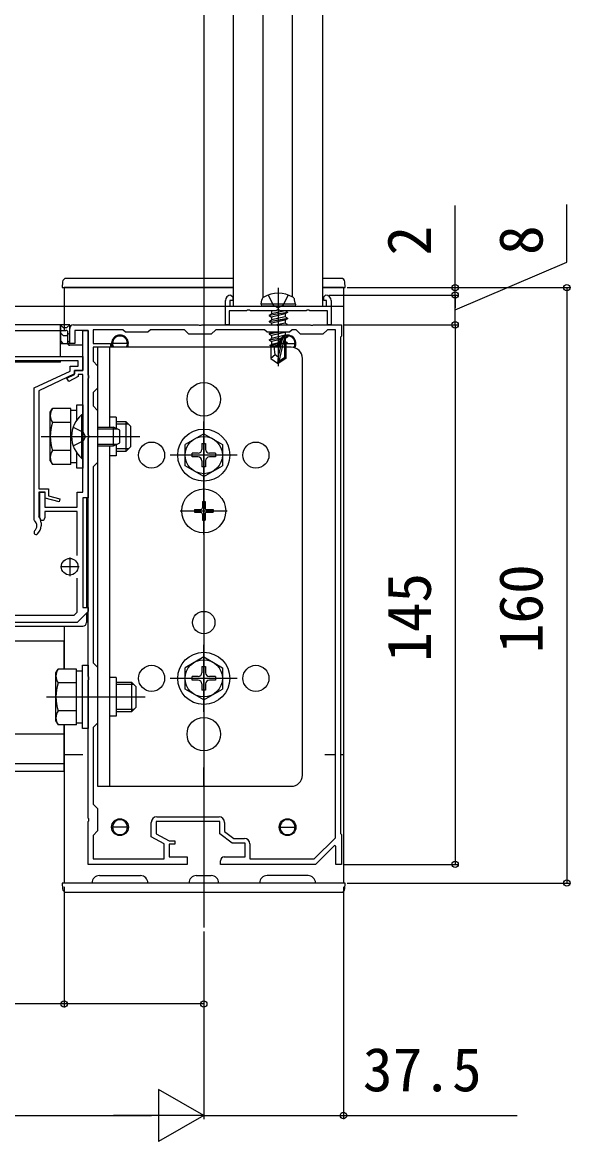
# Model space of a CAD drawing. Units: millimetres, scale not verified. Extents: x -700 to 700, y -1044 to 1038.
# Drawn here: x 308.5 to 455.7, y 52.6 to 353.4 of the extents above; entities that cross this region are included whole.
import ezdxf
from ezdxf.enums import TextEntityAlignment as Align

# ---------------------------------------------------------------- set-up
doc = ezdxf.new("R2010")
doc.units = ezdxf.units.MM
doc.header["$LTSCALE"] = 6
for name, color, linetype in [('0-2_YKK_11', 7, 'Continuous'), ('0-4_YKK_12', 2, 'Continuous'), ('0-5_YKK_13', 4, 'Continuous'), ('0-6_YKK_D', 6, 'Continuous')]:
    doc.layers.add(name, color=color, linetype=linetype)
doc.styles.add('ＭＳ ゴシック', font='')
doc.styles.get('ＭＳ ゴシック').set_extended_font_data('MS Gothic')

msp = doc.modelspace()

# ---------------------------------------------------------------- linework, layer by layer
at = {"layer": '0-2_YKK_11'}
for p, q in [((313.5, 218.903), (313.5, 218.103)), ((321.2, 209.603), (321.2, 204.603)), ((323.7, 207.103), (318.7, 207.103)), ((344.6, 139.903), (361.3, 139.903))]:
    msp.add_line(p, q, dxfattribs=at)
for points in [[(364.2, 277.103), (377.2, 277.103), (390.2, 277.103), (390.2, 278.603), (389.4, 278.603), (389.4, 279.603), (389.9, 280.103)], [(364.5, 280.103), (365, 279.603), (365, 278.603), (364.2, 278.603), (364.2, 277.103)], [(391.4, 278.603), (391.4, 272.103), (390.4, 272.103), (390.4, 275.903), (385.72, 275.903), (385.46, 276.053), (384.94, 276.053), (384.68, 275.903), (377.72, 275.903), (377.46, 276.053), (377.2, 276.203), (376.94, 276.053), (376.68, 275.903), (369.72, 275.903), (369.46, 276.053), (368.94, 276.053), (368.68, 275.903), (364, 275.903), (364, 272.103), (363, 272.103), (363, 278.603)], [(362.7, 129.103), (368.3, 129.103), (368.3, 132.803), (364.8, 132.803), (361.5, 135.303), (361.5, 138.603), (344.4, 138.603), (344.4, 135.303), (347.9, 133.403), (349.4, 133.403), (349.4, 132.503), (347.9, 132.503), (347.9, 129.103), (352.7, 129.103), (352.7, 127.103), (326.2, 127.103), (326.2, 138.645), (326.32, 138.828), (326.32, 139.378), (326.2, 139.561), (326.2, 176.645), (326.32, 176.828), (326.32, 177.378), (326.2, 177.561), (326.2, 241.645), (326.32, 241.828), (326.32, 242.378), (326.2, 242.561), (326.2, 257.645), (326.32, 257.828), (326.32, 258.378), (326.2, 258.561), (326.2, 270.603), (322.6, 270.603), (322.6, 267.103), (321.2, 267.103), (321.2, 271.103)], [(322.2, 272.103), (355.742, 272.103), (355.925, 271.983), (356.475, 271.983), (356.658, 272.103), (376.742, 272.103), (376.925, 271.983), (377.475, 271.983), (377.658, 272.103), (385.742, 272.103), (385.925, 271.983), (386.475, 271.983), (386.658, 272.103), (394.2, 272.103), (394.2, 269.103), (393.9, 268.803)], [(392.6, 134.245), (392.6, 270.803), (390.4, 270.803), (389.2, 269.603), (383.2, 269.603), (382, 270.803), (380.9, 270.803), (380.2, 270.103), (374.2, 270.103), (373.5, 270.803), (360.4, 270.803), (359.2, 269.603), (353.2, 269.603), (352, 270.803), (342.9, 270.803), (342.2, 270.103), (336.2, 270.103), (335.5, 270.803), (327.5, 270.803), (327.5, 267.103), (332.2, 267.103), (332.2, 266.103), (327.5, 266.103), (327.5, 262.303), (328.7, 261.103), (328.7, 255.103), (327.5, 253.903), (327.5, 250.303), (328.7, 249.103), (328.7, 235.103), (327.5, 233.903), (327.5, 181.303), (328.7, 180.103), (328.7, 165.103), (327.5, 163.903), (327.5, 143.303), (328.7, 142.103), (328.7, 136.103), (327.5, 134.903), (327.5, 128.603)], [(313.2, 220.253), (313.2, 227.103), (314.5, 227.103), (314.5, 223.103), (323.2, 223.103), (323.2, 227.103), (324.7, 227.103), (324.7, 241.645), (324.82, 241.828), (324.82, 242.378), (324.7, 242.561), (324.7, 258.803), (323.5, 258.803), (323.5, 258.196), (320.931, 256.859), (320.469, 257.746), (322.5, 258.803), (322.5, 259.803), (324.7, 259.803), (324.7, 270.603), (326.2, 270.603), (326.2, 225.603), (324.7, 225.603), (324.7, 196.103), (326.2, 196.103), (326.2, 195.103), (323.2, 192.103), (271.2, 192.103)], [(393.9, 268.803), (393.9, 135.403), (394.2, 135.103), (394.2, 127.103), (392.7, 127.103), (392.7, 132.002), (392.332, 132.157), (387.2, 127.103), (361.7, 127.103), (361.7, 128.103)], [(311.795, 219.493), (311.7, 219.712), (311.7, 255.166), (321.3, 259.666), (321.3, 261.003), (323.5, 261.003), (323.5, 262.403), (285.6, 262.403), (285.6, 261.003), (287.7, 261.003), (287.7, 260.103), (284.7, 260.103), (284.7, 262.603)], [(285.7, 263.603), (324.7, 263.603), (324.7, 259.803), (322.5, 259.803), (322.5, 258.903), (312.9, 254.403), (312.9, 228.003), (315.5, 228.003), (315.5, 226.196), (318.565, 225.388), (318.335, 224.518), (314.6, 225.503), (314.6, 227.103), (312.9, 227.103), (312.9, 220.8), (312.955, 220.628)], [(323.2, 210.162), (323.2, 221.903), (314.5, 221.903), (314.5, 220.253)], [(272.4, 203.704), (272.4, 194.103), (322.372, 194.103), (323.2, 194.931), (323.2, 204.043)], [(327.5, 128.603), (346.6, 128.603), (346.6, 132.629), (343.1, 134.529), (343.1, 138.403)], [(362.8, 138.403), (362.8, 135.949), (365.237, 134.103), (368.1, 134.103)], [(369.6, 132.603), (369.6, 128.603), (386.87, 128.603), (392.6, 134.245)]]:
    msp.add_lwpolyline(points, dxfattribs=at)
for centre, radius, start, end in [((364.5, 278.603), 1.5, 90.00001, 179.99999), ((389.9, 278.603), 1.5, 0.00001, 89.99999), ((322.2, 271.103), 1, 90.00001, 179.99999), ((310.5, 218.903), 3, 0, 35.09682), ((313.85, 220.253), 0.65, 180.00001, 269.99999), ((313.85, 220.253), 0.65, 270.00001, 359.99999), ((312.17, 216.31), 0.55, 132.9729, 210.00003), ((310.5, 218.103), 1.9, 312.97288, 47.0141), ((310.5, 218.103), 3, 312.97287, 359.99999), ((312.17, 216.31), 0.55, 209.99999, 312.97288), ((344.6, 138.403), 1.5, 90.00001, 179.99999), ((361.3, 138.403), 1.5, 0.00001, 89.99999), ((368.1, 132.603), 1.5, 0.00001, 89.99999), ((362.7, 128.103), 1, 90.00001, 179.99999)]:
    msp.add_arc(centre, radius, start, end, dxfattribs=at)
at = {"layer": '0-4_YKK_12'}
for p, q in [((357.2, 714.103), (357.2, 110.103)), ((365.2, 277.103), (365.2, 627.103)), ((389.2, 277.103), (389.2, 627.103)), ((373.165, 279.47), (373.165, 624.736)), ((381.035, 279.603), (381.035, 624.602)), ((319.7, 282.103), (319.7, 270.603)), ((365.2, 282.103), (319.7, 282.103)), ((394.7, 282.103), (389.2, 282.103)), ((394.7, 282.103), (394.7, 122.103)), ((-690.694, 277.103), (394.7, 277.103)), ((365.2, 277.103), (389.2, 277.103)), ((318.7, 272.103), (27.2, 272.103)), ((318.7, 263.603), (318.7, 272.103)), ((318.7, 262.103), (285.6, 262.103)), ((318.7, 262.103), (318.7, 262.403)), ((319.7, 191.103), (319.7, 179.608)), ((319.7, 187.103), (119.7, 187.103)), ((319.7, 179.608), (319.7, 187.103)), ((319.7, 152.103), (319.7, 164.597)), ((319.7, 164.597), (319.7, 122.103)), ((319.7, 162.103), (27.2, 162.103)), ((319.7, 156.603), (324.7, 156.603)), ((389.7, 156.603), (392.6, 156.603)), ((393.9, 156.603), (394.7, 156.603)), ((319.7, 154.103), (27.2, 154.103)), ((319.7, 152.103), (27.2, 152.103)), ((329.2, 124.103), (340.2, 124.103)), ((355.2, 124.103), (359.2, 124.103)), ((385.2, 124.103), (374.2, 124.103)), ((327.2, 122.103), (319.7, 122.103)), ((353.2, 122.103), (342.2, 122.103)), ((372.2, 122.103), (361.2, 122.103)), ((394.7, 122.103), (387.2, 122.103))]:
    msp.add_line(p, q, dxfattribs=at)
for centre in [(334.7, 137.103), (379.7, 137.103)]:
    msp.add_circle(centre, 2.25, dxfattribs=at)
for centre, radius, start, end in [((334.7, 267.103), 2.25, 333.6122, 206.3878), ((379.7, 267.103), 2.25, 329.28525, 206.3878), ((329.2, 122.103), 2, 90, 180), ((340.2, 122.103), 2, 0, 90), ((355.2, 122.103), 2, 90, 180), ((359.2, 122.103), 2, 0, 90), ((374.2, 122.103), 2, 90, 180), ((385.2, 122.103), 2, 0, 90)]:
    msp.add_arc(centre, radius, start, end, dxfattribs=at)
at = {"layer": '0-5_YKK_13'}
for p, q in [((365.2, 284.603), (320.294, 284.603)), ((394.106, 284.603), (389.2, 284.603)), ((395.2, 282.103), (395.105, 283.664)), ((320.198, 282.103), (365.2, 282.103)), ((377.2, 282.046), (377.2, 260.974)), ((389.2, 282.103), (394.202, 282.103)), ((394.202, 282.103), (395.2, 282.103)), ((372.596, 277.691), (372.798, 278.839)), ((381.804, 277.691), (372.596, 277.691)), ((372.596, 277.691), (372.699, 277.103)), ((381.701, 277.103), (372.699, 277.103)), ((381.804, 277.691), (381.602, 278.839)), ((381.804, 277.691), (381.701, 277.103)), ((374.728, 274.69), (379.672, 275.514)), ((379.672, 275.396), (374.728, 274.572)), ((374.728, 274.69), (375.376, 275.064)), ((374.728, 274.69), (374.728, 274.572)), ((374.728, 274.572), (375.376, 274.198)), ((374.728, 273.042), (379.672, 273.866)), ((379.672, 273.748), (374.728, 272.924)), ((375.278, 275.903), (375.376, 275.846)), ((375.376, 275.846), (375.563, 275.903)), ((379.024, 275.888), (375.376, 275.064)), ((375.376, 275.846), (375.376, 275.064)), ((379.024, 275.022), (375.376, 274.198)), ((379.024, 274.24), (375.376, 273.416)), ((375.376, 274.198), (375.376, 273.416)), ((379.024, 275.903), (379.024, 275.888)), ((379.672, 275.514), (379.024, 275.888)), ((379.672, 275.396), (379.024, 275.022)), ((379.024, 275.022), (379.024, 274.24)), ((379.672, 273.866), (379.024, 274.24)), ((379.672, 275.514), (379.672, 275.396)), ((379.672, 273.866), (379.672, 273.748)), ((374.728, 273.042), (375.376, 273.416)), ((374.728, 273.042), (374.728, 272.924)), ((374.728, 272.924), (375.376, 272.551)), ((375.376, 272.551), (375.376, 272.103)), ((379.024, 272.592), (376.808, 272.091)), ((377.183, 271.803), (377.313, 271.825)), ((378.98, 272.103), (379.672, 272.218)), ((379.024, 273.374), (379.024, 272.592)), ((379.672, 272.218), (379.024, 272.592)), ((379.672, 272.218), (379.672, 272.1)), ((320.7, 267.103), (320.7, 270.103)), ((374.728, 269.746), (375.376, 270.12)), ((377.574, 270.103), (374.728, 269.629)), ((374.728, 269.746), (376.867, 270.103)), ((374.728, 269.746), (374.728, 269.629)), ((374.728, 269.629), (375.376, 269.255)), ((374.728, 268.098), (379.672, 268.922)), ((379.672, 268.805), (374.728, 267.981)), ((374.728, 268.098), (375.376, 268.472)), ((374.728, 268.098), (374.728, 267.981)), ((374.728, 267.981), (375.376, 267.607)), ((379.024, 269.296), (375.376, 268.472)), ((375.376, 269.255), (375.376, 268.472)), ((378.265, 268.259), (375.376, 267.607)), ((378.271, 268.283), (377.2, 263.574)), ((378.781, 268.404), (377.377, 262.227)), ((379.024, 270.079), (379.024, 269.296)), ((379.672, 268.922), (379.024, 269.296)), ((379.024, 268.431), (379.024, 267.648)), ((379.672, 268.922), (379.672, 268.805)), ((324.7, 266.603), (321.2, 266.603)), ((328.7, 266.103), (328.7, 148.103)), ((380.7, 266.103), (328.7, 266.103)), ((331.9, 266.103), (331.9, 244.603)), ((336.7, 267.103), (332.7, 267.103)), ((357.2, 266.103), (357.2, 261.103)), ((377.998, 267.086), (374.964, 266.586)), ((374.964, 266.586), (375.376, 266.824)), ((375.199, 266.475), (374.964, 266.586)), ((375.199, 266.475), (375.199, 263.032)), ((377.841, 266.392), (375.199, 266.392)), ((375.376, 267.607), (375.376, 266.824)), ((378.078, 267.434), (375.376, 266.824)), ((377.927, 266.773), (375.966, 266.392)), ((377.7, 267.103), (381.7, 267.103)), ((379.024, 267.648), (378.844, 267.607)), ((379.554, 267.342), (378.848, 267.226)), ((379.554, 267.089), (378.848, 266.952)), ((379.201, 266.392), (378.848, 266.392)), ((379.554, 267.342), (379.024, 267.648)), ((379.201, 266.885), (379.201, 263.032)), ((379.554, 267.342), (379.554, 267.089)), ((376.376, 264.038), (375.199, 263.032)), ((375.199, 263.032), (377.023, 261.801)), ((377.2, 263.574), (377.023, 261.801)), ((377.023, 261.801), (377.377, 261.801)), ((377.2, 263.574), (377.2, 261.801)), ((379.201, 263.032), (377.377, 261.801)), ((377.377, 262.227), (377.377, 261.801)), ((379.201, 263.032), (378.848, 263.22)), ((383.7, 151.103), (383.7, 263.103)), ((316, 248.603), (316.581, 249.608)), ((316, 235.603), (316, 248.603)), ((321.5, 249.608), (316.581, 249.608)), ((321.5, 234.597), (321.5, 249.608)), ((321.5, 249.153), (323.1, 249.153)), ((324.452, 248.003), (324.7, 248.003)), ((324.452, 236.203), (324.452, 248.003)), ((324.7, 248.003), (324.7, 236.203)), ((333.7, 247.303), (331.9, 247.303)), ((333.7, 247.303), (333.7, 244.273)), ((321.5, 245.856), (316.581, 245.856)), ((321.5, 238.103), (321.5, 246.103)), ((322.117, 244.603), (324.835, 243.248)), ((328.7, 244.603), (333, 244.603)), ((328.7, 244.17), (333.92, 244.17)), ((333, 239.603), (333, 244.603)), ((334.7, 243.803), (333, 244.603)), ((333.7, 246.103), (336.3, 246.103)), ((336.948, 245.455), (333.7, 245.455)), ((334.7, 240.403), (334.7, 243.803)), ((336.3, 246.103), (336.3, 238.103)), ((337.5, 244.903), (336.3, 246.103)), ((337.5, 244.903), (337.5, 239.303)), ((357.2, 228.103), (357.2, 246.103)), ((313.5, 242.103), (340, 242.103)), ((321.2, 242.103), (335.2, 242.103)), ((322.117, 239.603), (324.835, 240.958)), ((325.444, 242.103), (324.835, 243.248)), ((325.444, 242.103), (324.835, 240.958)), ((357.2, 242.853), (352.2, 239.966)), ((357.2, 242.853), (362.2, 239.966)), ((321.5, 238.35), (316.581, 238.35)), ((328.7, 240.036), (333.92, 240.036)), ((328.7, 239.603), (333, 239.603)), ((331.9, 239.603), (331.9, 148.103)), ((333, 239.603), (334.7, 240.403)), ((333.7, 239.932), (333.7, 236.903)), ((336.948, 238.751), (333.7, 238.751)), ((336.3, 238.103), (333.7, 238.103)), ((337.5, 239.303), (336.3, 238.103)), ((352.2, 234.24), (352.2, 239.966)), ((356.7, 240.253), (356.7, 238.603)), ((356.7, 240.253), (357.7, 240.253)), ((357.7, 240.253), (357.7, 238.603)), ((362.2, 239.966), (362.2, 234.24)), ((316, 235.603), (316.581, 234.597)), ((323.1, 235.053), (321.5, 235.053)), ((324.452, 236.203), (324.7, 236.203)), ((333.7, 236.903), (331.9, 236.903)), ((366.2, 237.103), (348.2, 237.103)), ((355.7, 237.603), (354.05, 237.603)), ((354.05, 236.603), (354.05, 237.603)), ((355.7, 236.603), (354.05, 236.603)), ((356.7, 235.603), (356.7, 233.953)), ((357.7, 235.603), (357.7, 233.953)), ((360.35, 237.603), (358.7, 237.603)), ((360.35, 236.603), (358.7, 236.603)), ((360.35, 237.603), (360.35, 236.603)), ((321.5, 234.597), (316.581, 234.597)), ((357.2, 231.353), (352.2, 234.24)), ((357.7, 233.953), (356.7, 233.953)), ((357.2, 231.353), (362.2, 234.24)), ((325.7, 225.603), (325.7, 196.103)), ((357.2, 215.803), (357.2, 228.403)), ((356.85, 224.603), (357.55, 224.603)), ((356.85, 224.603), (356.85, 222.953)), ((357.55, 224.603), (357.55, 222.953)), ((350.9, 222.103), (363.5, 222.103)), ((354.7, 222.453), (354.7, 221.753)), ((354.7, 222.453), (356.35, 222.453)), ((354.7, 221.753), (356.35, 221.753)), ((356.85, 221.253), (356.85, 219.603)), ((356.85, 219.603), (357.55, 219.603)), ((357.55, 221.253), (357.55, 219.603)), ((358.05, 222.453), (359.7, 222.453)), ((358.05, 221.753), (359.7, 221.753)), ((359.7, 222.453), (359.7, 221.753)), ((325.7, 194.603), (325.7, 192.103)), ((271.2, 191.103), (324.7, 191.103)), ((357.2, 168.103), (357.2, 186.103)), ((357.2, 182.853), (352.2, 179.966)), ((357.2, 182.853), (362.2, 179.966)), ((317.5, 178.603), (318.081, 179.608)), ((317.5, 165.603), (317.5, 178.603)), ((323, 179.608), (318.081, 179.608)), ((323, 164.597), (323, 179.608)), ((323, 179.153), (324.6, 179.153)), ((352.2, 174.24), (352.2, 179.966)), ((355.7, 177.603), (354.05, 177.603)), ((354.05, 176.603), (354.05, 177.603)), ((356.7, 180.253), (356.7, 178.603)), ((356.7, 180.253), (357.7, 180.253)), ((357.7, 180.253), (357.7, 178.603)), ((360.35, 177.603), (358.7, 177.603)), ((360.35, 177.603), (360.35, 176.603)), ((362.2, 179.966), (362.2, 174.24)), ((323, 175.856), (318.081, 175.856)), ((323, 168.103), (323, 176.103)), ((333.7, 177.303), (331.9, 177.303)), ((333.7, 177.303), (333.7, 166.903)), ((333.7, 176.103), (337.8, 176.103)), ((338.448, 175.455), (333.7, 175.455)), ((337.8, 176.103), (337.8, 168.103)), ((339, 174.903), (337.8, 176.103)), ((339, 174.903), (339, 169.303)), ((366.2, 177.103), (348.2, 177.103)), ((355.7, 176.603), (354.05, 176.603)), ((356.7, 175.603), (356.7, 173.953)), ((357.7, 175.603), (357.7, 173.953)), ((360.35, 176.603), (358.7, 176.603)), ((315, 172.103), (341.5, 172.103)), ((357.2, 171.353), (352.2, 174.24)), ((357.7, 173.953), (356.7, 173.953)), ((357.2, 171.353), (362.2, 174.24)), ((338.448, 168.751), (333.7, 168.751)), ((339, 169.303), (337.8, 168.103)), ((317.5, 165.603), (318.081, 164.597)), ((323, 168.35), (318.081, 168.35)), ((333.7, 166.903), (331.9, 166.903)), ((337.8, 168.103), (333.7, 168.103)), ((323, 164.597), (318.081, 164.597)), ((324.6, 165.053), (323, 165.053)), ((357.2, 148.103), (357.2, 153.103)), ((328.7, 148.103), (380.7, 148.103)), ((336.7, 137.103), (332.7, 137.103)), ((377.7, 137.103), (381.7, 137.103)), ((319.2, 122.103), (319.295, 120.542)), ((320.198, 122.103), (319.2, 122.103)), ((394.202, 122.103), (320.198, 122.103)), ((320.294, 119.603), (394.106, 119.603))]:
    msp.add_line(p, q, dxfattribs=at)
for points in [[(319.295, 283.664), (319.2, 282.103), (320.198, 282.103)], [(374.493, 280.139), (375.852, 277.412), (377.2, 276.696)], [(379.907, 280.139), (378.548, 277.412), (377.2, 276.696)], [(379.672, 273.748), (379.024, 273.374), (375.376, 272.551)], [(318.7, 272.103), (319.45, 271.353), (320.45, 271.353), (321.2, 272.103)], [(275.7, 270.603), (318.7, 270.603), (320.2, 270.603)], [(318.7, 269.978), (319.45, 269.228), (320.45, 269.228), (321.2, 269.978)], [(318.7, 267.853), (319.45, 267.103), (320.45, 267.103), (321.2, 267.853)], [(379.066, 270.103), (379.024, 270.079), (375.376, 269.255)], [(378.848, 268.218), (378.848, 263.22), (377.377, 262.227)], [(379.672, 268.805), (379.024, 268.431), (378.799, 268.38)], [(377.2, 263.448), (376.376, 264.038), (376.141, 266.392)], [(379.554, 267.089), (379.024, 266.783), (378.848, 266.743)], [(324.7, 250.603), (324.7, 233.603), (323.1, 233.603), (323.1, 237.676)], [(323.1, 246.53), (323.1, 250.603), (324.7, 250.603)], [(395.105, 120.542), (395.2, 122.103), (394.202, 122.103)]]:
    msp.add_lwpolyline(points, dxfattribs=at)
for points in [[(321.2, 272.103), (318.7, 272.103), (318.7, 267.103), (321.2, 267.103)], [(326.2, 180.603), (326.2, 163.603), (324.6, 163.603), (324.6, 180.603)]]:
    msp.add_lwpolyline(points, close=True, dxfattribs=at)
for centre, radius in [((357.2, 252.103), 4.5), ((357.2, 237.103), 7), ((357.2, 237.103), 5), ((343.2, 237.103), 3.5), ((371.2, 237.103), 3.5), ((357.2, 222.103), 5.9), ((321.2, 207.103), 2.25), ((321.2, 207.103), 2.25), ((357.2, 192.103), 3), ((357.2, 177.103), 7), ((343.2, 177.103), 3.5), ((357.2, 177.103), 5), ((371.2, 177.103), 3.5), ((357.2, 162.103), 4.5)]:
    msp.add_circle(centre, radius, dxfattribs=at)
for centre, radius, start, end in [((320.294, 283.603), 1, 90, 176.5), ((394.106, 283.603), 1, 3.5, 90), ((377.2, 272.983), 7.651, 59.36409, 120.63591), ((373.841, 278.655), 1.059, 120.63591, 170), ((380.559, 278.655), 1.059, 10, 59.36409), ((320.2, 270.103), 0.5, 0, 90), ((334.7, 267.103), 2, 90, 180), ((334.7, 267.103), 2, 0, 90), ((379.7, 267.103), 2, 90, 180), ((378.556, 268.218), 0.292, 0, 167.19096), ((379.7, 267.103), 2, 0, 90), ((321.2, 267.103), 0.5, 180, 270), ((334.7, 267.103), 2, 180, 210), ((334.7, 267.103), 2, 330, 0), ((379.7, 267.103), 2, 180, 210), ((380.7, 263.103), 3, 0, 90), ((379.7, 267.103), 2, 327.3501, 0), ((319.323, 247.732), 3.323, 145.61575, 214.38425), ((329.4, 242.103), 7.7, 129.98312, 230.01688), ((328.419, 242.103), 12.419, 162.41205, 197.58795), ((319.323, 236.474), 3.323, 145.61575, 214.38425), ((355.7, 238.603), 1, 270, 0), ((358.7, 238.603), 1, 180, 270), ((355.7, 235.603), 1, 0, 90), ((358.7, 235.603), 1, 90, 180), ((356.35, 222.953), 0.5, 270, 0), ((358.05, 222.953), 0.5, 180, 270), ((356.35, 221.253), 0.5, 0, 90), ((358.05, 221.253), 0.5, 90, 180), ((324.7, 192.103), 1, 270, 0), ((320.823, 177.732), 3.323, 145.61575, 214.38425), ((355.7, 178.603), 1, 270, 0), ((358.7, 178.603), 1, 180, 270), ((329.919, 172.103), 12.419, 162.41205, 197.58795), ((355.7, 175.603), 1, 0, 90), ((358.7, 175.603), 1, 90, 180), ((320.823, 166.474), 3.323, 145.61575, 214.38425), ((380.7, 151.103), 3, 270, 0), ((334.7, 137.103), 2, 90, 180), ((334.7, 137.103), 2, 0, 90), ((379.7, 137.103), 2, 90, 180), ((379.7, 137.103), 2, 0, 90), ((334.7, 137.103), 2, 180, 270), ((334.7, 137.103), 2, 270, 0), ((379.7, 137.103), 2, 180, 270), ((379.7, 137.103), 2, 270, 0), ((320.294, 120.603), 1, 183.5, 270), ((394.106, 120.603), 1, 270, 356.5)]:
    msp.add_arc(centre, radius, start, end, dxfattribs=at)
at = {"layer": '0-6_YKK_D'}
for p, q in [((424.7, 282.103), (424.7, 304.176)), ((390.9, 280.103), (425.7, 280.103)), ((390.9, 280.103), (425.7, 280.103)), ((395.7, 282.103), (455.7, 282.103)), ((395.7, 282.103), (425.7, 282.103)), ((424.7, 280.103), (424.7, 282.103)), ((424.7, 272.103), (424.7, 280.103)), ((424.7, 280.103), (424.7, 276.703)), ((454.7, 282.103), (454.7, 122.103)), ((394.9, 272.103), (425.7, 272.103)), ((394.9, 272.103), (425.7, 272.103)), ((424.7, 272.103), (424.7, 127.103)), ((394.9, 127.103), (425.7, 127.103)), ((319.7, 121.103), (319.7, 88.603)), ((394.7, 121.103), (394.7, 58.603)), ((395.7, 122.103), (455.7, 122.103)), ((357.2, 109.103), (357.2, 58.603)), ((357.2, 109.103), (357.2, 58.603)), ((357.2, 109.103), (357.2, 88.603)), ((357.2, 59.603), (345.076, 66.603)), ((345.076, 66.603), (345.076, 52.603)), ((-468.8, 59.603), (343.2, 59.603)), ((357.2, 59.603), (332.951, 59.603)), ((357.2, 59.603), (345.076, 52.603))]:
    msp.add_line(p, q, dxfattribs=at)
for points in [[(424.7, 276.103), (454.7, 288.969), (454.7, 304.424)], [(357.2, 89.603), (319.7, 89.603), (273.027, 89.603)], [(357.2, 59.603), (394.7, 59.603), (441.373, 59.603)]]:
    msp.add_lwpolyline(points, dxfattribs=at)
for centre in [(424.7, 282.103), (454.7, 282.103), (424.7, 280.103), (424.7, 280.103), (424.7, 272.103), (424.7, 272.103), (424.7, 127.103), (454.7, 122.103), (319.7, 89.603), (357.2, 89.603), (394.7, 59.603)]:
    msp.add_circle(centre, 0.85, dxfattribs=at)

# ---------------------------------------------------------------- texts
at = {"layer": '0-6_YKK_D', "style": 'ＭＳ ゴシック'}
for s, p in [('2', (421.7, 290.721)), ('8', (451.7, 290.878)), ('160', (451.7, 183.83)), ('145', (421.7, 181.512))]:
    msp.add_text(s, height=11.73, rotation=90, dxfattribs=at).set_placement(p, align=Align.BOTTOM_LEFT)
msp.add_text('37.5', height=11.73, dxfattribs=at).set_placement((399.918, 62.603), align=Align.BOTTOM_LEFT)

doc.saveas('drawing.dxf')
